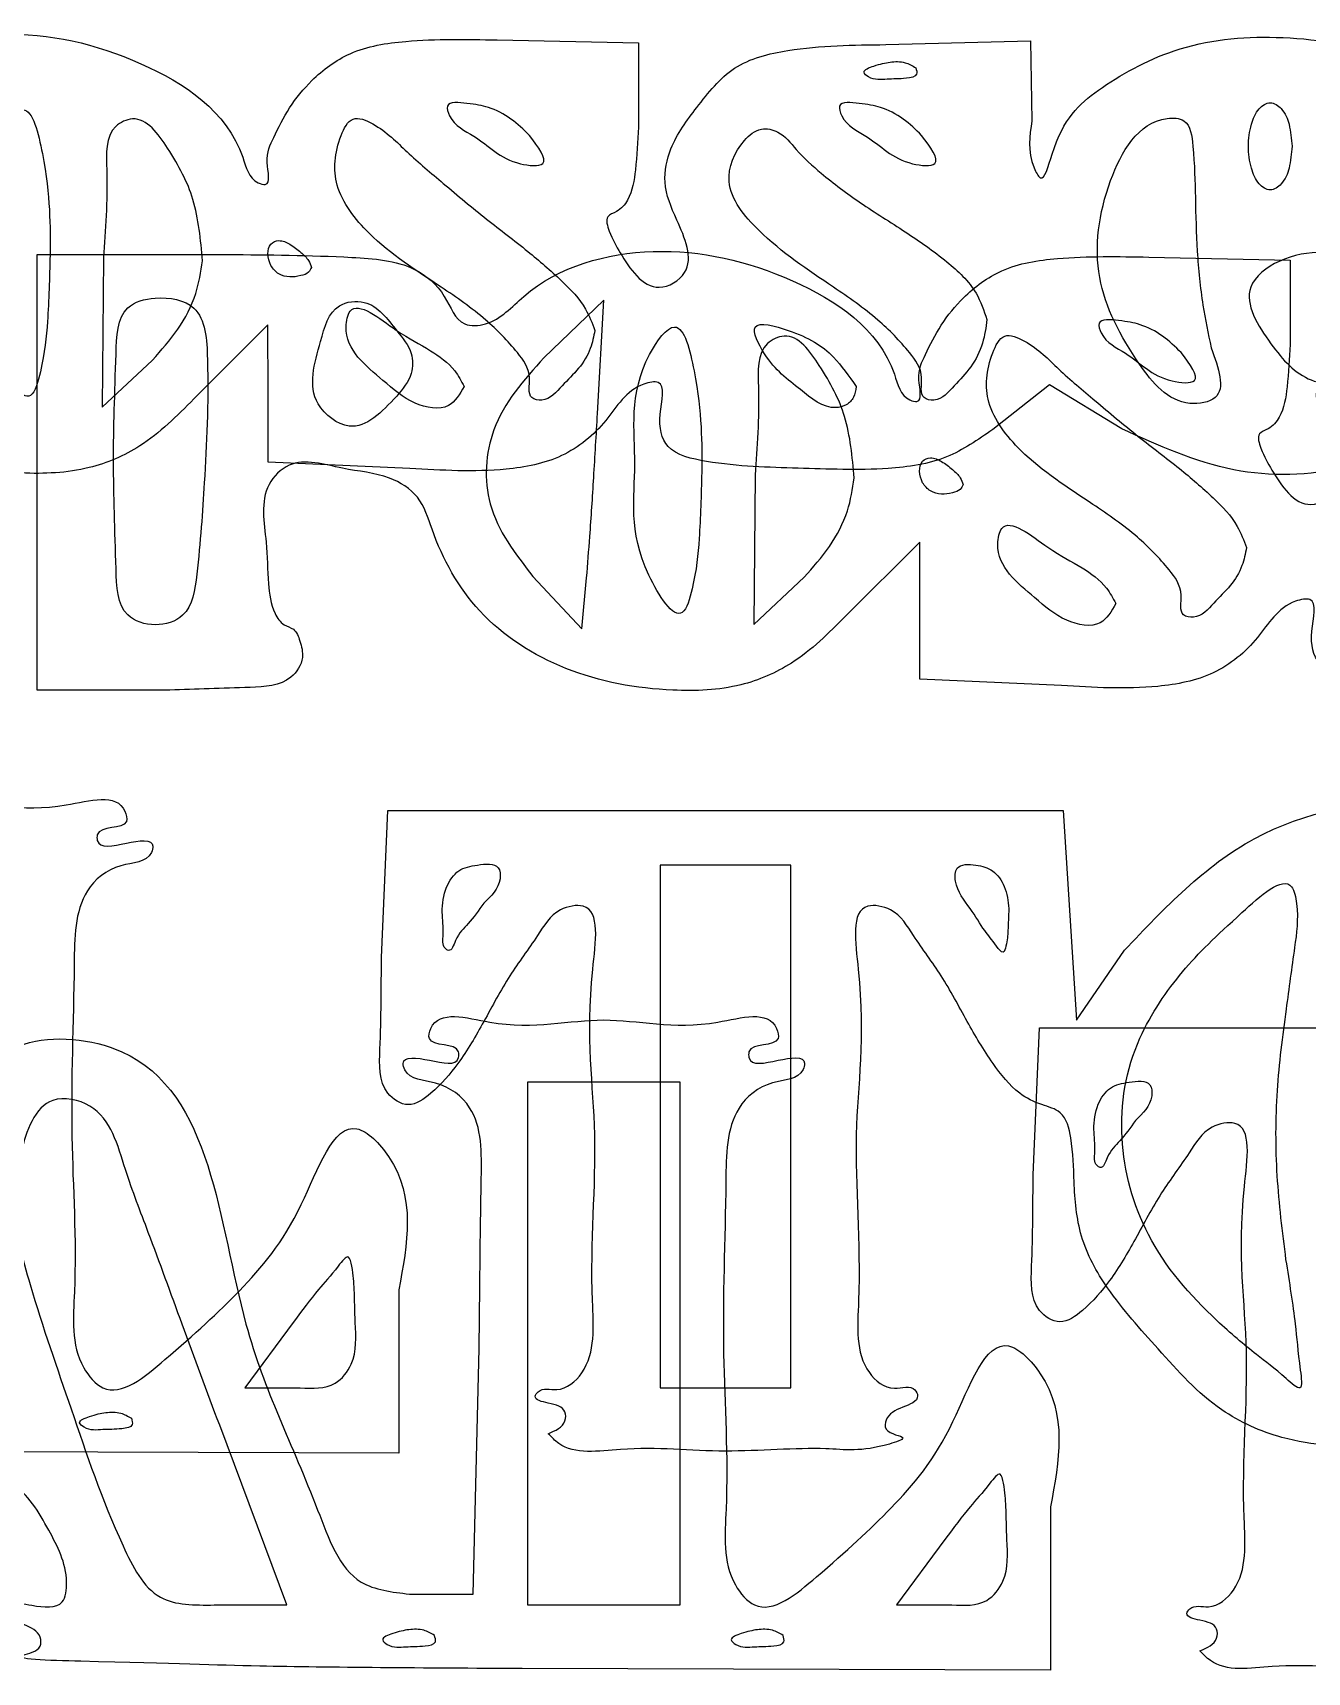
# Model space of a CAD drawing. Extents: x 0.12 to 3.45, y 0.56 to 2.39.
# Drawn here: x 0.6822 to 0.8772, y 0.7152 to 0.9661 of the extents above; entities that cross this region are included whole.
import ezdxf

# ---------------------------------------------------------------- set-up
doc = ezdxf.new("R2010")
doc.units = 0
doc.layers.get('0').update_dxf_attribs({"linetype": 'CONTINUOUS'})

msp = doc.modelspace()

# ---------------------------------------------------------------- linework, layer by layer
at = {"color": 7}
for p, q in [((0.753254, 0.965024), (0.774882, 0.964555)), ((0.774882, 0.964555), (0.774882, 0.951651)), ((0.812741, 0.964303), (0.834882, 0.964857)), ((0.834882, 0.964857), (0.835093, 0.952635)), ((0.817313, 0.960762), (0.817313, 0.960762)), ((0.758215, 0.950419), (0.758215, 0.950414)), ((0.818215, 0.950419), (0.818215, 0.950414)), ((0.874882, 0.948748), (0.874882, 0.948748)), ((0.682916, 0.89885), (0.682916, 0.932183)), ((0.682916, 0.932183), (0.712055, 0.932182)), ((0.684881, 0.932081), (0.684881, 0.932081)), ((0.693028, 0.931682), (0.692841, 0.9088)), ((0.708215, 0.931214), (0.708215, 0.931214)), ((0.852956, 0.93179), (0.874583, 0.931321)), ((0.874583, 0.931321), (0.874583, 0.918417)), ((0.724882, 0.930218), (0.724882, 0.930218)), ((0.769583, 0.925175), (0.760416, 0.916388)), ((0.768631, 0.907844), (0.769583, 0.925175)), ((0.718216, 0.921414), (0.706883, 0.91008)), ((0.71822, 0.910914), (0.718216, 0.921414)), ((0.828215, 0.922217), (0.828215, 0.922217)), ((0.768215, 0.920569), (0.768215, 0.920569)), ((0.692841, 0.9088), (0.700528, 0.916022)), ((0.857917, 0.917186), (0.857916, 0.91718)), ((0.862507, 0.917914), (0.862507, 0.917914)), ((0.718223, 0.900414), (0.71822, 0.910914)), ((0.748215, 0.911995), (0.748215, 0.911995)), ((0.808215, 0.911964), (0.808215, 0.911964)), ((0.837798, 0.912236), (0.829099, 0.905394)), ((0.84884, 0.905504), (0.837798, 0.912236)), ((0.737916, 0.910514), (0.737916, 0.910514)), ((0.768631, 0.907844), (0.768631, 0.907844)), ((0.682916, 0.865517), (0.682916, 0.89885)), ((0.682916, 0.89885), (0.682916, 0.89885)), ((0.739911, 0.899454), (0.718223, 0.900414)), ((0.784583, 0.898847), (0.784583, 0.898847)), ((0.79273, 0.898448), (0.792543, 0.875566)), ((0.708465, 0.897249), (0.708465, 0.897249)), ((0.807916, 0.89798), (0.807916, 0.89798)), ((0.824583, 0.896984), (0.824583, 0.896984)), ((0.817918, 0.88818), (0.806585, 0.876846)), ((0.817921, 0.87768), (0.817918, 0.88818)), ((0.867916, 0.887335), (0.867916, 0.887335)), ((0.75875, 0.882915), (0.76625, 0.874887)), ((0.76625, 0.874887), (0.766964, 0.8827)), ((0.792543, 0.875566), (0.80023, 0.882788)), ((0.847916, 0.878761), (0.847916, 0.878761)), ((0.817925, 0.86718), (0.817921, 0.87768)), ((0.839612, 0.86622), (0.817925, 0.86718)), ((0.703194, 0.865515), (0.682916, 0.865517)), ((0.735563, 0.824581), (0.736548, 0.847081)), ((0.736548, 0.847081), (0.788215, 0.847081)), ((0.788215, 0.847081), (0.839881, 0.847081)), ((0.839881, 0.847081), (0.840906, 0.831038)), ((0.788215, 0.838748), (0.778215, 0.838748)), ((0.778215, 0.838748), (0.778215, 0.798748)), ((0.798215, 0.838748), (0.788215, 0.838748)), ((0.798215, 0.798748), (0.798215, 0.838748)), ((0.751233, 0.832914), (0.751233, 0.832914)), ((0.831548, 0.832081), (0.831548, 0.832081)), ((0.840906, 0.831038), (0.84193, 0.814996)), ((0.84193, 0.814996), (0.849239, 0.8257)), ((0.835264, 0.791347), (0.83625, 0.813847)), ((0.83625, 0.813847), (0.887916, 0.813847)), ((0.769583, 0.805514), (0.757916, 0.805514)), ((0.757916, 0.805514), (0.757916, 0.765514)), ((0.78125, 0.805514), (0.769583, 0.805514)), ((0.78125, 0.765514), (0.78125, 0.805514)), ((0.778215, 0.798748), (0.778215, 0.758748)), ((0.798215, 0.758748), (0.798215, 0.798748)), ((0.798215, 0.798748), (0.798215, 0.798748)), ((0.850934, 0.79968), (0.850934, 0.79968)), ((0.873911, 0.778362), (0.873912, 0.778362)), ((0.738215, 0.773748), (0.738215, 0.748748)), ((0.722075, 0.768748), (0.714682, 0.758748)), ((0.731548, 0.768748), (0.731548, 0.768748)), ((0.757916, 0.765514), (0.757916, 0.725514)), ((0.78125, 0.725514), (0.78125, 0.765514)), ((0.78125, 0.765514), (0.78125, 0.765514)), ((0.749583, 0.72718), (0.750526, 0.764747)), ((0.714682, 0.758748), (0.723115, 0.758748)), ((0.778215, 0.758748), (0.788215, 0.758748)), ((0.788215, 0.758748), (0.798215, 0.758748)), ((0.697312, 0.754095), (0.697312, 0.754095)), ((0.721082, 0.725514), (0.710822, 0.753014)), ((0.710822, 0.753014), (0.710822, 0.753014)), ((0.761092, 0.751729), (0.761092, 0.751729)), ((0.738215, 0.748748), (0.657381, 0.749011)), ((0.837916, 0.740514), (0.837916, 0.715514)), ((0.821777, 0.735514), (0.814383, 0.725514)), ((0.83125, 0.735514), (0.83125, 0.735514)), ((0.709955, 0.725514), (0.721082, 0.725514)), ((0.739862, 0.72718), (0.749583, 0.72718)), ((0.757916, 0.725514), (0.769583, 0.725514)), ((0.769583, 0.725514), (0.78125, 0.725514)), ((0.814383, 0.725514), (0.822816, 0.725514)), ((0.74368, 0.720862), (0.74368, 0.720861)), ((0.797014, 0.720862), (0.797014, 0.720861)), ((0.860793, 0.718495), (0.860794, 0.718495)), ((0.837916, 0.715514), (0.757083, 0.715777))]:
    msp.add_line(p, q, dxfattribs=at)
for points, knots in [([(0.612353, 0.965415), (0.618611, 0.965368), (0.62809, 0.965297), (0.640205, 0.964396), (0.645713, 0.95971), (0.647512, 0.95426), (0.653486, 0.954668), (0.660457, 0.962955), (0.677995, 0.967719), (0.698758, 0.962818), (0.71331, 0.953225), (0.715296, 0.943482), (0.718826, 0.942499), (0.71761, 0.946985), (0.719176, 0.950349), (0.721433, 0.954815), (0.725145, 0.959367), (0.731005, 0.963736), (0.741081, 0.965247), (0.748615, 0.965109), (0.753254, 0.965024)], [0, 0, 0, 0, 0.019, 0.028782, 0.03491, 0.040151, 0.043336, 0.050538, 0.071484, 0.093284, 0.114439, 0.119023, 0.120135, 0.123477, 0.127454, 0.13258, 0.137961, 0.145129, 0.153844, 0.16781, 0.16781, 0.16781, 0.16781]), ([(0.774882, 0.951651), (0.774774, 0.949499), (0.774587, 0.945764), (0.773856, 0.941066), (0.77196, 0.938767), (0.769659, 0.938069), (0.770624, 0.935006), (0.772564, 0.931513), (0.77662, 0.925435), (0.784135, 0.929973), (0.780927, 0.937061), (0.778411, 0.942831), (0.779749, 0.94933), (0.783969, 0.954886), (0.789141, 0.961534), (0.799952, 0.964178), (0.807768, 0.964254), (0.812741, 0.964303)], [0, 0, 0, 0, 0.006516, 0.011306, 0.013755, 0.015267, 0.017468, 0.021226, 0.029161, 0.033656, 0.041772, 0.047841, 0.053051, 0.060492, 0.068827, 0.077413, 0.092428, 0.092428, 0.092428, 0.092428]), ([(0.835093, 0.952635), (0.834731, 0.950363), (0.834281, 0.947538), (0.836837, 0.942559), (0.839164, 0.952266), (0.844737, 0.957524), (0.857556, 0.964678), (0.872858, 0.966049), (0.88868, 0.963737), (0.901817, 0.954394), (0.905001, 0.94361), (0.905125, 0.934096), (0.896371, 0.931539), (0.886348, 0.931837), (0.875294, 0.933504), (0.866317, 0.926665), (0.871472, 0.918331), (0.87703, 0.912014), (0.88651, 0.912158), (0.891541, 0.917483), (0.894749, 0.922132), (0.897602, 0.924417), (0.901315, 0.926165), (0.906455, 0.922124), (0.902555, 0.914049), (0.896476, 0.905279), (0.882778, 0.898344), (0.865305, 0.898019), (0.854436, 0.90296), (0.84884, 0.905504)], [0, 0, 0, 0, 0.007214, 0.008969, 0.013033, 0.02508, 0.038135, 0.053882, 0.070904, 0.085354, 0.098842, 0.104692, 0.110153, 0.122655, 0.136318, 0.142192, 0.151382, 0.159681, 0.167455, 0.176251, 0.180543, 0.184385, 0.187221, 0.192105, 0.199218, 0.210041, 0.225357, 0.242551, 0.260802, 0.260802, 0.260802, 0.260802]), ([(0.817313, 0.960762), (0.816794, 0.961067), (0.815609, 0.961765), (0.8132, 0.961693), (0.811464, 0.961223), (0.808844, 0.960328), (0.810719, 0.958767), (0.813036, 0.959101), (0.815224, 0.959012), (0.817738, 0.959418), (0.817427, 0.9604), (0.817313, 0.960762)], [0, 0, 0, 0, 0.00179, 0.004087, 0.00664, 0.00844, 0.009426, 0.012287, 0.015233, 0.016926, 0.017914, 0.017914, 0.017914, 0.017914]), ([(0.684881, 0.932081), (0.684908, 0.936545), (0.684947, 0.943108), (0.681573, 0.957083), (0.673311, 0.945805), (0.675674, 0.932913), (0.673098, 0.921127), (0.681702, 0.907885), (0.683968, 0.91604), (0.684607, 0.922493), (0.684782, 0.928616), (0.684881, 0.932081)], [0, 0, 0, 0, 0.015584, 0.022908, 0.028589, 0.04554, 0.062665, 0.070318, 0.074234, 0.082015, 0.092151, 0.092151, 0.092151, 0.092151]), ([(0.758215, 0.950414), (0.75732, 0.951294), (0.75551, 0.953071), (0.752034, 0.954842), (0.749135, 0.955268), (0.74518, 0.955706), (0.746321, 0.951996), (0.751016, 0.950036), (0.754294, 0.946036), (0.761932, 0.945486), (0.759582, 0.948606), (0.758215, 0.950419)], [0, 0, 0, 0, 0.003781, 0.007645, 0.011006, 0.013998, 0.015504, 0.020334, 0.028628, 0.032046, 0.036794, 0.036794, 0.036794, 0.036794]), ([(0.818215, 0.950414), (0.81732, 0.951294), (0.81551, 0.953071), (0.812034, 0.954842), (0.809135, 0.955268), (0.80518, 0.955706), (0.806321, 0.951996), (0.811016, 0.950036), (0.814294, 0.946036), (0.821932, 0.945486), (0.819582, 0.948606), (0.818215, 0.950419)], [0, 0, 0, 0, 0.003781, 0.007645, 0.011006, 0.013998, 0.015504, 0.020334, 0.028628, 0.032046, 0.036793, 0.036793, 0.036793, 0.036793]), ([(0.874882, 0.948748), (0.874792, 0.94988), (0.874632, 0.951907), (0.873626, 0.954407), (0.871549, 0.955834), (0.869465, 0.954407), (0.868497, 0.951907), (0.868057, 0.948748), (0.868497, 0.945588), (0.869465, 0.943088), (0.871549, 0.941662), (0.873626, 0.943088), (0.874632, 0.945588), (0.874792, 0.947615), (0.874882, 0.948748)], [0, 0, 0, 0, 0.003389, 0.006067, 0.007978, 0.00989, 0.012567, 0.015956, 0.019345, 0.022023, 0.023935, 0.025846, 0.028524, 0.031913, 0.031913, 0.031913, 0.031913]), ([(0.708215, 0.931214), (0.707912, 0.934452), (0.707332, 0.940664), (0.703581, 0.947615), (0.699034, 0.954033), (0.693215, 0.951286), (0.693822, 0.942385), (0.693345, 0.935946), (0.693028, 0.931682)], [0, 0, 0, 0, 0.009506, 0.01824, 0.025255, 0.028045, 0.034882, 0.048293, 0.048293, 0.048293, 0.048293]), ([(0.768215, 0.920569), (0.767802, 0.921684), (0.766723, 0.924593), (0.76288, 0.928513), (0.757725, 0.932956), (0.751453, 0.937661), (0.745388, 0.942768), (0.739478, 0.947725), (0.735768, 0.951648), (0.730912, 0.953724), (0.728493, 0.948745), (0.727898, 0.942222), (0.734579, 0.933659), (0.743267, 0.928264), (0.751307, 0.922659), (0.75588, 0.91796), (0.758757, 0.914032), (0.75774, 0.9102), (0.761067, 0.909584), (0.76318, 0.912179), (0.765805, 0.914598), (0.767636, 0.917538), (0.768037, 0.919635), (0.768215, 0.920569)], [0, 0, 0, 0, 0.003539, 0.009235, 0.016087, 0.024077, 0.03267, 0.04001, 0.046804, 0.04991, 0.053029, 0.060618, 0.069452, 0.083238, 0.09169, 0.098646, 0.102935, 0.105982, 0.107523, 0.11132, 0.115001, 0.11854, 0.121378, 0.121378, 0.121378, 0.121378]), ([(0.828215, 0.922217), (0.827741, 0.923617), (0.826561, 0.927107), (0.821804, 0.931492), (0.815679, 0.935777), (0.808961, 0.939875), (0.803373, 0.944097), (0.79924, 0.947768), (0.796863, 0.951028), (0.793395, 0.951749), (0.789975, 0.948943), (0.787379, 0.942468), (0.794573, 0.933917), (0.803049, 0.928365), (0.811316, 0.922662), (0.815878, 0.917959), (0.818757, 0.914033), (0.81774, 0.910199), (0.821065, 0.909587), (0.823242, 0.912197), (0.825923, 0.914894), (0.827697, 0.918458), (0.828049, 0.921009), (0.828215, 0.922217)], [0, 0, 0, 0, 0.004383, 0.010922, 0.018778, 0.026967, 0.034475, 0.03973, 0.043617, 0.046168, 0.049303, 0.055989, 0.064697, 0.079081, 0.087534, 0.094489, 0.098779, 0.101825, 0.103367, 0.107164, 0.111013, 0.115073, 0.118722, 0.118722, 0.118722, 0.118722]), ([(0.862507, 0.917914), (0.862056, 0.92008), (0.861039, 0.924958), (0.860297, 0.932602), (0.860086, 0.940928), (0.859964, 0.9471), (0.859259, 0.953016), (0.851752, 0.953292), (0.845834, 0.942676), (0.843969, 0.928522), (0.850133, 0.916759), (0.856717, 0.908589), (0.865344, 0.910095), (0.863636, 0.914803), (0.862507, 0.917914)], [0, 0, 0, 0, 0.006627, 0.014923, 0.023136, 0.031049, 0.035147, 0.03774, 0.050579, 0.065483, 0.080076, 0.089862, 0.093793, 0.10145, 0.10145, 0.10145, 0.10145]), ([(0.706883, 0.91008), (0.704285, 0.907473), (0.699681, 0.902853), (0.69032, 0.898841), (0.678321, 0.898372), (0.66404, 0.900947), (0.650239, 0.909708), (0.644378, 0.920325), (0.641978, 0.928595), (0.636467, 0.93195), (0.629773, 0.932379), (0.622647, 0.934764), (0.617003, 0.929131), (0.618396, 0.922104), (0.618441, 0.91563), (0.619013, 0.911183), (0.620652, 0.908658), (0.622722, 0.908202), (0.623491, 0.906079), (0.624153, 0.903437), (0.621626, 0.899376), (0.61357, 0.899105), (0.607485, 0.89889), (0.603493, 0.898749)], [0, 0, 0, 0, 0.010952, 0.019409, 0.029812, 0.046535, 0.062393, 0.076844, 0.08224, 0.087394, 0.094755, 0.102938, 0.107196, 0.116, 0.122391, 0.127048, 0.129278, 0.130836, 0.132891, 0.135438, 0.138933, 0.145371, 0.15766, 0.15766, 0.15766, 0.15766]), ([(0.724882, 0.930218), (0.72475, 0.930571), (0.724412, 0.931475), (0.723139, 0.932609), (0.721702, 0.933737), (0.720049, 0.934533), (0.718413, 0.933869), (0.718084, 0.932152), (0.718522, 0.930466), (0.719778, 0.92908), (0.721545, 0.928626), (0.723079, 0.928887), (0.724429, 0.929265), (0.724753, 0.929946), (0.724882, 0.930218)], [0, 0, 0, 0, 0.00112, 0.002864, 0.004951, 0.006719, 0.008028, 0.009592, 0.011428, 0.013172, 0.014919, 0.01661, 0.017919, 0.018789, 0.018789, 0.018789, 0.018789]), ([(0.700528, 0.916022), (0.701882, 0.917546), (0.70459, 0.920597), (0.707359, 0.925807), (0.707947, 0.929522), (0.708215, 0.931214)], [0, 0, 0, 0, 0.006112, 0.012229, 0.017344, 0.017344, 0.017344, 0.017344]), ([(0.712055, 0.932182), (0.718312, 0.932135), (0.727792, 0.932063), (0.739907, 0.931162), (0.745414, 0.926476), (0.747214, 0.921026), (0.753188, 0.921434), (0.760159, 0.929721), (0.777697, 0.934485), (0.798459, 0.929584), (0.813011, 0.919991), (0.814997, 0.910248), (0.818527, 0.909265), (0.817311, 0.913751), (0.818877, 0.917115), (0.821135, 0.921581), (0.824846, 0.926133), (0.830706, 0.930503), (0.840782, 0.932013), (0.848316, 0.931875), (0.852956, 0.93179)], [0, 0, 0, 0, 0.019, 0.028782, 0.03491, 0.040151, 0.043336, 0.050538, 0.071484, 0.093284, 0.114439, 0.119023, 0.120135, 0.123477, 0.127454, 0.13258, 0.137961, 0.145129, 0.153844, 0.16781, 0.16781, 0.16781, 0.16781]), ([(0.874583, 0.918417), (0.874475, 0.916265), (0.874288, 0.91253), (0.873558, 0.907832), (0.871661, 0.905533), (0.869361, 0.904836), (0.870325, 0.901772), (0.872265, 0.898279), (0.876322, 0.892201), (0.883836, 0.896739), (0.880629, 0.903827), (0.878113, 0.909597), (0.87945, 0.916096), (0.88367, 0.921652), (0.888843, 0.9283), (0.899653, 0.930944), (0.907469, 0.93102), (0.912442, 0.931069)], [0, 0, 0, 0, 0.006516, 0.011306, 0.013755, 0.015267, 0.017468, 0.021226, 0.029161, 0.033656, 0.041772, 0.047841, 0.053051, 0.060492, 0.068827, 0.077413, 0.092428, 0.092428, 0.092428, 0.092428]), ([(0.708465, 0.897249), (0.7088, 0.903222), (0.709278, 0.91175), (0.708566, 0.92467), (0.701505, 0.925997), (0.695192, 0.924229), (0.694857, 0.913204), (0.694386, 0.90054), (0.694878, 0.887754), (0.695165, 0.876892), (0.700964, 0.875002), (0.706472, 0.876764), (0.707765, 0.886122), (0.708182, 0.892751), (0.708465, 0.897249)], [0, 0, 0, 0, 0.01891, 0.027001, 0.033103, 0.037565, 0.044848, 0.061296, 0.077741, 0.085025, 0.089483, 0.093912, 0.100563, 0.114601, 0.114601, 0.114601, 0.114601]), ([(0.737916, 0.910514), (0.738826, 0.911594), (0.740408, 0.913471), (0.740413, 0.917567), (0.737343, 0.921063), (0.734283, 0.925504), (0.727803, 0.924665), (0.725978, 0.917646), (0.723659, 0.91006), (0.731731, 0.903938), (0.735609, 0.908061), (0.737916, 0.910514)], [0, 0, 0, 0, 0.00412, 0.007162, 0.011282, 0.017881, 0.021722, 0.027892, 0.037444, 0.043299, 0.051899, 0.051899, 0.051899, 0.051899]), ([(0.748215, 0.911995), (0.747787, 0.912816), (0.746609, 0.915073), (0.742622, 0.917902), (0.737936, 0.920136), (0.731013, 0.925984), (0.729339, 0.918088), (0.735069, 0.913697), (0.73997, 0.909207), (0.745955, 0.90801), (0.747543, 0.910811), (0.748215, 0.911995)], [0, 0, 0, 0, 0.002764, 0.007605, 0.013701, 0.02133, 0.023789, 0.033751, 0.039761, 0.044901, 0.048664, 0.048664, 0.048664, 0.048664]), ([(0.784583, 0.898847), (0.78461, 0.903312), (0.784649, 0.909874), (0.781274, 0.923849), (0.773012, 0.912571), (0.775376, 0.899679), (0.7728, 0.887893), (0.781403, 0.874651), (0.78367, 0.882806), (0.784309, 0.889259), (0.784484, 0.895382), (0.784583, 0.898847)], [0, 0, 0, 0, 0.015584, 0.022908, 0.028589, 0.04554, 0.062665, 0.070318, 0.074234, 0.082015, 0.092151, 0.092151, 0.092151, 0.092151]), ([(0.808215, 0.911964), (0.807092, 0.91358), (0.804389, 0.917471), (0.799738, 0.920184), (0.791202, 0.92254), (0.794923, 0.91506), (0.798989, 0.912184), (0.803591, 0.908246), (0.806747, 0.90905), (0.807963, 0.910298), (0.80813, 0.9114), (0.808215, 0.911964)], [0, 0, 0, 0, 0.005709, 0.013746, 0.018807, 0.023135, 0.030907, 0.036998, 0.038618, 0.040222, 0.041897, 0.041897, 0.041897, 0.041897]), ([(0.857916, 0.91718), (0.857021, 0.91806), (0.855211, 0.919837), (0.851735, 0.921608), (0.848836, 0.922034), (0.844882, 0.922472), (0.846022, 0.918762), (0.850717, 0.916802), (0.853995, 0.912802), (0.861634, 0.912252), (0.859283, 0.915372), (0.857917, 0.917186)], [0, 0, 0, 0, 0.003781, 0.007645, 0.011006, 0.013998, 0.015504, 0.020334, 0.028628, 0.032046, 0.036794, 0.036794, 0.036794, 0.036794]), ([(0.807916, 0.89798), (0.807614, 0.901218), (0.807034, 0.90743), (0.803283, 0.914381), (0.798736, 0.920799), (0.792916, 0.918052), (0.793524, 0.909151), (0.793046, 0.902712), (0.79273, 0.898448)], [0, 0, 0, 0, 0.009506, 0.01824, 0.025255, 0.028045, 0.034882, 0.048293, 0.048293, 0.048293, 0.048293]), ([(0.867916, 0.887335), (0.867503, 0.88845), (0.866424, 0.891359), (0.862581, 0.895279), (0.857426, 0.899722), (0.851155, 0.904427), (0.845089, 0.909534), (0.83918, 0.914491), (0.835469, 0.918414), (0.830614, 0.92049), (0.828195, 0.915511), (0.8276, 0.908988), (0.83428, 0.900425), (0.842969, 0.89503), (0.851008, 0.889425), (0.855581, 0.884726), (0.858459, 0.880798), (0.857441, 0.876966), (0.860768, 0.87635), (0.862882, 0.878945), (0.865507, 0.881364), (0.867338, 0.884304), (0.867738, 0.886402), (0.867916, 0.887335)], [0, 0, 0, 0, 0.003539, 0.009235, 0.016087, 0.024077, 0.03267, 0.04001, 0.046804, 0.04991, 0.053029, 0.060618, 0.069452, 0.083238, 0.09169, 0.098646, 0.102935, 0.105982, 0.107523, 0.11132, 0.115001, 0.11854, 0.121378, 0.121378, 0.121378, 0.121378]), ([(0.760416, 0.916388), (0.757372, 0.912977), (0.751752, 0.906681), (0.750949, 0.89296), (0.756042, 0.886402), (0.75875, 0.882915)], [0, 0, 0, 0, 0.013421, 0.02477, 0.037654, 0.037654, 0.037654, 0.037654]), ([(0.829099, 0.905394), (0.826825, 0.903816), (0.822017, 0.90048), (0.811512, 0.89899), (0.799077, 0.899561), (0.788287, 0.899717), (0.778809, 0.901841), (0.777706, 0.907287), (0.779348, 0.913208), (0.773252, 0.911977), (0.770232, 0.906309), (0.763399, 0.90072), (0.752627, 0.898676), (0.744813, 0.899154), (0.739911, 0.899454)], [0, 0, 0, 0, 0.008197, 0.017334, 0.031103, 0.045159, 0.051476, 0.056555, 0.061409, 0.063585, 0.071639, 0.080294, 0.08904, 0.103771, 0.103771, 0.103771, 0.103771]), ([(0.766964, 0.8827), (0.767132, 0.884804), (0.76754, 0.889915), (0.768079, 0.898298), (0.768442, 0.904577), (0.768631, 0.907844)], [0, 0, 0, 0, 0.00633, 0.015383, 0.0252, 0.0252, 0.0252, 0.0252]), ([(0.806585, 0.876846), (0.803987, 0.874239), (0.799383, 0.869619), (0.790022, 0.865607), (0.778023, 0.865138), (0.763741, 0.867713), (0.74994, 0.876474), (0.74408, 0.887091), (0.74168, 0.895361), (0.736168, 0.898716), (0.729475, 0.899145), (0.722348, 0.90153), (0.716704, 0.895897), (0.718097, 0.88887), (0.718142, 0.882396), (0.718715, 0.877949), (0.720354, 0.875424), (0.722424, 0.874968), (0.723192, 0.872845), (0.723855, 0.870203), (0.721327, 0.866142), (0.713271, 0.865871), (0.707187, 0.865656), (0.703194, 0.865515)], [0, 0, 0, 0, 0.010952, 0.019409, 0.029812, 0.046535, 0.062393, 0.076844, 0.08224, 0.087394, 0.094755, 0.102938, 0.107196, 0.116, 0.122391, 0.127048, 0.129278, 0.130836, 0.132891, 0.135438, 0.138933, 0.145371, 0.15766, 0.15766, 0.15766, 0.15766]), ([(0.824583, 0.896984), (0.824451, 0.897337), (0.824114, 0.898242), (0.82284, 0.899375), (0.821403, 0.900503), (0.819751, 0.901299), (0.818115, 0.900635), (0.817786, 0.898918), (0.818223, 0.897232), (0.81948, 0.895847), (0.821246, 0.895392), (0.822781, 0.895653), (0.824131, 0.896032), (0.824454, 0.896712), (0.824583, 0.896984)], [0, 0, 0, 0, 0.00112, 0.002864, 0.004951, 0.006719, 0.008028, 0.009592, 0.011428, 0.013172, 0.014919, 0.01661, 0.017919, 0.018789, 0.018789, 0.018789, 0.018789]), ([(0.80023, 0.882788), (0.801583, 0.884312), (0.804291, 0.887363), (0.80706, 0.892573), (0.807648, 0.896289), (0.807916, 0.89798)], [0, 0, 0, 0, 0.006112, 0.012229, 0.017344, 0.017344, 0.017344, 0.017344]), ([(0.847916, 0.878761), (0.847488, 0.879582), (0.846311, 0.881839), (0.842323, 0.884668), (0.837637, 0.886902), (0.830715, 0.89275), (0.82904, 0.884854), (0.834771, 0.880463), (0.839672, 0.875973), (0.845656, 0.874776), (0.847245, 0.877577), (0.847916, 0.878761)], [0, 0, 0, 0, 0.002764, 0.007605, 0.013701, 0.02133, 0.023789, 0.033751, 0.039761, 0.044901, 0.048664, 0.048664, 0.048664, 0.048664]), ([(0.928801, 0.87216), (0.926527, 0.870582), (0.921718, 0.867247), (0.911214, 0.865756), (0.898778, 0.866328), (0.887988, 0.866483), (0.878511, 0.868607), (0.877407, 0.874053), (0.879049, 0.879974), (0.872953, 0.878743), (0.869934, 0.873075), (0.8631, 0.867487), (0.852328, 0.865442), (0.844515, 0.86592), (0.839612, 0.86622)], [0, 0, 0, 0, 0.008197, 0.017334, 0.031103, 0.045158, 0.051476, 0.056555, 0.061409, 0.063585, 0.071639, 0.080294, 0.08904, 0.103771, 0.103771, 0.103771, 0.103771]), ([(0.650825, 0.797981), (0.6509, 0.806428), (0.651008, 0.818424), (0.651347, 0.834205), (0.644954, 0.839115), (0.639864, 0.839067), (0.638724, 0.84286), (0.643555, 0.842158), (0.64767, 0.841056), (0.647805, 0.845013), (0.642598, 0.843865), (0.644038, 0.850125), (0.656671, 0.84599), (0.669881, 0.849786), (0.683091, 0.84599), (0.695724, 0.850125), (0.697165, 0.843865), (0.691958, 0.845013), (0.692092, 0.841057), (0.696239, 0.84215), (0.701046, 0.842895), (0.700028, 0.839089), (0.694851, 0.839189), (0.688606, 0.833962), (0.688624, 0.818076), (0.687702, 0.798166), (0.689232, 0.777652), (0.687878, 0.763936), (0.694359, 0.756235), (0.704669, 0.764841), (0.714269, 0.7736), (0.72321, 0.784121), (0.729236, 0.802322), (0.741321, 0.790045), (0.739556, 0.780784), (0.738215, 0.773748)], [0, 0, 0, 0, 0.026061, 0.037013, 0.043436, 0.048576, 0.049582, 0.053635, 0.058099, 0.058958, 0.063845, 0.065425, 0.074487, 0.091933, 0.109379, 0.118441, 0.120021, 0.124908, 0.125766, 0.13023, 0.134329, 0.13531, 0.140414, 0.146836, 0.15817, 0.184613, 0.208371, 0.220073, 0.224319, 0.234741, 0.250278, 0.266517, 0.280883, 0.287342, 0.307786, 0.307786, 0.307786, 0.307786]), ([(0.849239, 0.8257), (0.855373, 0.832173), (0.867704, 0.845186), (0.895538, 0.850555), (0.919635, 0.844614), (0.937338, 0.832097), (0.946877, 0.81548), (0.948412, 0.798985), (0.948179, 0.785429), (0.944818, 0.775286), (0.936675, 0.765549), (0.925676, 0.754744), (0.907432, 0.748473), (0.889926, 0.749332), (0.87462, 0.750038), (0.862705, 0.755351), (0.854714, 0.764421), (0.846987, 0.772872), (0.84213, 0.781625), (0.841493, 0.789821), (0.841392, 0.79597), (0.840144, 0.801114), (0.836288, 0.802056), (0.832418, 0.803998), (0.828732, 0.808736), (0.825043, 0.814902), (0.821504, 0.821779), (0.817295, 0.827221), (0.814494, 0.83206), (0.807031, 0.833433), (0.810118, 0.814612), (0.807151, 0.798364), (0.8093, 0.777248), (0.807874, 0.762525), (0.813341, 0.757957), (0.816895, 0.759335), (0.818061, 0.756781), (0.814998, 0.755694), (0.81278, 0.754642), (0.812372, 0.751687), (0.816802, 0.751294), (0.80952, 0.748794), (0.80254, 0.749949), (0.787529, 0.748465), (0.774888, 0.750106), (0.764356, 0.748318), (0.761607, 0.751191), (0.761092, 0.751729)], [0, 0, 0, 0, 0.026193, 0.05265, 0.080338, 0.0988, 0.116202, 0.135906, 0.14774, 0.156727, 0.167273, 0.185486, 0.202298, 0.223271, 0.237782, 0.247916, 0.261379, 0.273505, 0.282392, 0.29078, 0.297499, 0.301682, 0.304744, 0.308542, 0.314685, 0.32221, 0.330271, 0.337714, 0.343001, 0.346505, 0.356298, 0.381579, 0.407031, 0.418121, 0.422629, 0.425795, 0.426778, 0.429638, 0.432858, 0.434235, 0.437128, 0.439383, 0.449154, 0.464486, 0.480561, 0.490053, 0.49224, 0.49224, 0.49224, 0.49224]), ([(0.751233, 0.832914), (0.752368, 0.833989), (0.75394, 0.835477), (0.753642, 0.839195), (0.750162, 0.838763), (0.747212, 0.838218), (0.745161, 0.835182), (0.744705, 0.831631), (0.74519, 0.828635), (0.744794, 0.826302), (0.746271, 0.825322), (0.747046, 0.828064), (0.749042, 0.829782), (0.750457, 0.831806), (0.751233, 0.832914)], [0, 0, 0, 0, 0.004482, 0.006203, 0.00938, 0.012393, 0.015505, 0.019407, 0.022857, 0.02498, 0.025537, 0.027388, 0.03063, 0.03456, 0.03456, 0.03456, 0.03456]), ([(0.831548, 0.832081), (0.83143, 0.833231), (0.83121, 0.835377), (0.829285, 0.838083), (0.826622, 0.838871), (0.82332, 0.838956), (0.823254, 0.835074), (0.825594, 0.83242), (0.8277, 0.828805), (0.829156, 0.827077), (0.830705, 0.824901), (0.83134, 0.826982), (0.831451, 0.82894), (0.831512, 0.830926), (0.831548, 0.832081)], [0, 0, 0, 0, 0.00345, 0.006435, 0.00914, 0.012042, 0.014033, 0.018798, 0.022821, 0.025821, 0.02718, 0.028192, 0.030607, 0.033967, 0.033967, 0.033967, 0.033967]), ([(0.873911, 0.778362), (0.873379, 0.782632), (0.872307, 0.791216), (0.872319, 0.804109), (0.873824, 0.815654), (0.875158, 0.825324), (0.876, 0.831221), (0.874564, 0.838174), (0.864725, 0.82921), (0.858379, 0.823315), (0.850137, 0.811474), (0.847728, 0.797027), (0.852136, 0.781075), (0.860924, 0.770981), (0.869115, 0.763988), (0.872689, 0.761421), (0.87668, 0.757668), (0.875796, 0.763808), (0.875422, 0.768997), (0.874469, 0.774906), (0.873911, 0.778362)], [0, 0, 0, 0, 0.012906, 0.025945, 0.038478, 0.047996, 0.054727, 0.057402, 0.065954, 0.078807, 0.09087, 0.106367, 0.121722, 0.138582, 0.146512, 0.152364, 0.154886, 0.157574, 0.164664, 0.174651, 0.174651, 0.174651, 0.174651]), ([(0.761092, 0.751729), (0.762201, 0.752196), (0.763784, 0.752862), (0.76381, 0.755791), (0.761556, 0.756329), (0.758635, 0.756933), (0.75998, 0.758927), (0.763145, 0.75783), (0.768551, 0.762551), (0.767133, 0.777162), (0.769276, 0.798398), (0.766312, 0.81461), (0.769398, 0.833433), (0.761935, 0.83206), (0.759134, 0.827222), (0.754925, 0.821769), (0.751389, 0.814939), (0.747671, 0.808589), (0.743952, 0.804319), (0.739822, 0.801258), (0.735032, 0.804379), (0.735538, 0.813273), (0.735553, 0.82004), (0.735563, 0.824581)], [0, 0, 0, 0, 0.00322, 0.004597, 0.00749, 0.009732, 0.010528, 0.013394, 0.017983, 0.02915, 0.054579, 0.07986, 0.089654, 0.093157, 0.098444, 0.105887, 0.113948, 0.121485, 0.127664, 0.13153, 0.135079, 0.14194, 0.155941, 0.155941, 0.155941, 0.155941]), ([(0.750526, 0.764747), (0.750602, 0.773194), (0.75071, 0.78519), (0.751048, 0.800971), (0.744655, 0.805881), (0.739565, 0.805833), (0.738425, 0.809626), (0.743256, 0.808924), (0.747372, 0.807822), (0.747506, 0.811779), (0.742299, 0.810631), (0.74374, 0.816891), (0.756373, 0.812756), (0.769583, 0.816552), (0.782793, 0.812756), (0.795426, 0.816891), (0.796866, 0.810631), (0.791659, 0.811779), (0.791793, 0.807823), (0.79594, 0.808916), (0.800748, 0.809661), (0.799729, 0.805855), (0.794553, 0.805955), (0.788308, 0.800729), (0.788326, 0.784842), (0.787403, 0.764932), (0.788933, 0.744418), (0.78758, 0.730702), (0.794061, 0.723001), (0.804371, 0.731607), (0.81397, 0.740366), (0.822912, 0.750887), (0.828937, 0.769088), (0.841022, 0.756811), (0.839257, 0.747551), (0.837916, 0.740514)], [0, 0, 0, 0, 0.026061, 0.037013, 0.043436, 0.048576, 0.049582, 0.053635, 0.058099, 0.058958, 0.063845, 0.065425, 0.074487, 0.091933, 0.109379, 0.118441, 0.120021, 0.124908, 0.125766, 0.13023, 0.134329, 0.13531, 0.140414, 0.146836, 0.15817, 0.184613, 0.208371, 0.220073, 0.224319, 0.234741, 0.250278, 0.266517, 0.280883, 0.287342, 0.307786, 0.307786, 0.307786, 0.307786]), ([(0.948941, 0.792466), (0.955075, 0.798939), (0.967405, 0.811952), (0.995239, 0.817321), (1.019337, 0.81138), (1.03704, 0.798864), (1.046578, 0.782246), (1.048114, 0.765751), (1.04788, 0.752195), (1.044519, 0.742053), (1.036377, 0.732316), (1.025378, 0.72151), (1.007134, 0.715239), (0.989627, 0.716098), (0.974321, 0.716804), (0.962407, 0.722117), (0.954415, 0.731188), (0.946688, 0.739638), (0.941831, 0.748391), (0.941195, 0.756587), (0.941093, 0.762737), (0.939846, 0.76788), (0.93599, 0.768823), (0.932119, 0.770764), (0.928434, 0.775502), (0.924745, 0.781668), (0.921205, 0.788546), (0.916997, 0.793987), (0.914196, 0.798826), (0.906733, 0.800199), (0.909819, 0.781379), (0.906852, 0.76513), (0.909002, 0.744015), (0.907576, 0.729291), (0.913042, 0.724723), (0.916597, 0.726101), (0.917762, 0.723548), (0.914699, 0.72246), (0.912482, 0.721409), (0.912073, 0.718453), (0.916503, 0.71806), (0.909222, 0.71556), (0.902241, 0.716715), (0.88723, 0.715231), (0.874589, 0.716872), (0.864058, 0.715084), (0.861308, 0.717957), (0.860793, 0.718495)], [0, 0, 0, 0, 0.026193, 0.05265, 0.080338, 0.0988, 0.116202, 0.135906, 0.14774, 0.156727, 0.167273, 0.185486, 0.202298, 0.223271, 0.237782, 0.247916, 0.261379, 0.273505, 0.282392, 0.29078, 0.297499, 0.301682, 0.304744, 0.308542, 0.314685, 0.32221, 0.330271, 0.337714, 0.343001, 0.346505, 0.356298, 0.381579, 0.407031, 0.418121, 0.422629, 0.425795, 0.426778, 0.429638, 0.432858, 0.434235, 0.437128, 0.439383, 0.449154, 0.464486, 0.480561, 0.490053, 0.49224, 0.49224, 0.49224, 0.49224]), ([(0.637242, 0.793013), (0.637381, 0.788707), (0.637584, 0.782447), (0.637412, 0.773321), (0.631972, 0.771611), (0.627502, 0.773859), (0.623279, 0.778114), (0.618848, 0.785731), (0.611958, 0.795082), (0.603201, 0.801403), (0.590872, 0.808769), (0.58741, 0.794124), (0.586758, 0.786401), (0.58324, 0.771541), (0.592166, 0.773448), (0.595741, 0.778893), (0.597892, 0.784522), (0.598271, 0.789071), (0.600164, 0.791461), (0.603306, 0.792758), (0.607599, 0.789264), (0.607349, 0.779776), (0.608294, 0.767365), (0.607338, 0.754606), (0.607597, 0.745639), (0.603592, 0.741436), (0.600206, 0.743356), (0.598, 0.746191), (0.596602, 0.750235), (0.595187, 0.754457), (0.592712, 0.757826), (0.589988, 0.760412), (0.585216, 0.760278), (0.584835, 0.75225), (0.584633, 0.743524), (0.584113, 0.734027), (0.586442, 0.725446), (0.595404, 0.725224), (0.60546, 0.729274), (0.616733, 0.739376), (0.62444, 0.749269), (0.628538, 0.764922), (0.640009, 0.756951), (0.637281, 0.745728), (0.638333, 0.735385), (0.638607, 0.729431), (0.641395, 0.72336), (0.650452, 0.733033), (0.654648, 0.747702), (0.667555, 0.773953), (0.668512, 0.814274), (0.709472, 0.810563), (0.71123, 0.770427), (0.72371, 0.746789), (0.729983, 0.728331), (0.737189, 0.727492), (0.739862, 0.72718)], [0, 0, 0, 0, 0.013532, 0.019673, 0.023774, 0.028042, 0.034117, 0.041546, 0.054567, 0.06757, 0.077628, 0.086245, 0.101603, 0.111304, 0.115728, 0.123211, 0.130469, 0.133695, 0.136573, 0.139233, 0.142921, 0.150664, 0.16604, 0.181031, 0.188949, 0.192513, 0.195342, 0.199068, 0.203403, 0.208004, 0.212364, 0.215848, 0.218984, 0.224103, 0.235298, 0.247617, 0.253068, 0.258603, 0.270894, 0.286356, 0.301584, 0.313517, 0.319269, 0.334605, 0.343848, 0.350518, 0.353431, 0.360574, 0.376676, 0.406958, 0.449318, 0.464314, 0.510124, 0.54062, 0.553504, 0.561106, 0.561106, 0.561106, 0.561106]), ([(0.850934, 0.79968), (0.85207, 0.800755), (0.853641, 0.802243), (0.853343, 0.805961), (0.849863, 0.805529), (0.846913, 0.804984), (0.844862, 0.801948), (0.844406, 0.798397), (0.844892, 0.795401), (0.844495, 0.793068), (0.845973, 0.792088), (0.846747, 0.79483), (0.848744, 0.796548), (0.850159, 0.798572), (0.850934, 0.79968)], [0, 0, 0, 0, 0.004482, 0.006203, 0.00938, 0.012393, 0.015505, 0.019407, 0.022857, 0.02498, 0.025537, 0.027388, 0.03063, 0.03456, 0.03456, 0.03456, 0.03456]), ([(0.710822, 0.753014), (0.708901, 0.758149), (0.705233, 0.767957), (0.700487, 0.781174), (0.696172, 0.792119), (0.693693, 0.80197), (0.683286, 0.804056), (0.680106, 0.794765), (0.678886, 0.785333), (0.682384, 0.771874), (0.688465, 0.754652), (0.693686, 0.738879), (0.700518, 0.725415), (0.706982, 0.725483), (0.709955, 0.725514)], [0, 0, 0, 0, 0.016482, 0.031476, 0.041736, 0.052819, 0.058546, 0.067962, 0.076133, 0.088384, 0.108419, 0.130827, 0.14055, 0.148833, 0.148833, 0.148833, 0.148833]), ([(0.860794, 0.718495), (0.861902, 0.718962), (0.863485, 0.719629), (0.863512, 0.722558), (0.861258, 0.723095), (0.858336, 0.723699), (0.859682, 0.725693), (0.862847, 0.724596), (0.868253, 0.729317), (0.866834, 0.743928), (0.868978, 0.765164), (0.866014, 0.781376), (0.8691, 0.800199), (0.861636, 0.798826), (0.858836, 0.793989), (0.854626, 0.788535), (0.851091, 0.781705), (0.847373, 0.775355), (0.843654, 0.771085), (0.839523, 0.768024), (0.834734, 0.771145), (0.835239, 0.780039), (0.835254, 0.786806), (0.835264, 0.791347)], [0, 0, 0, 0, 0.00322, 0.004597, 0.00749, 0.009732, 0.010528, 0.013394, 0.017983, 0.02915, 0.054579, 0.07986, 0.089654, 0.093157, 0.098444, 0.105887, 0.113948, 0.121485, 0.127664, 0.13153, 0.135079, 0.14194, 0.155941, 0.155941, 0.155941, 0.155941]), ([(0.731548, 0.768748), (0.731508, 0.770485), (0.73144, 0.773467), (0.731281, 0.776354), (0.730571, 0.779534), (0.72811, 0.776155), (0.725679, 0.773651), (0.72339, 0.770537), (0.722075, 0.768748)], [0, 0, 0, 0, 0.005039, 0.008651, 0.010118, 0.012177, 0.016877, 0.023227, 0.023227, 0.023227, 0.023227]), ([(0.723115, 0.758748), (0.725036, 0.75866), (0.728319, 0.75851), (0.731892, 0.763056), (0.73168, 0.766559), (0.731548, 0.768748)], [0, 0, 0, 0, 0.00541, 0.009244, 0.015632, 0.015632, 0.015632, 0.015632]), ([(0.697312, 0.754095), (0.696793, 0.754401), (0.695608, 0.755099), (0.693199, 0.755027), (0.691464, 0.754557), (0.688843, 0.753662), (0.690718, 0.752101), (0.693035, 0.752435), (0.695224, 0.752346), (0.697738, 0.752752), (0.697427, 0.753734), (0.697312, 0.754095)], [0, 0, 0, 0, 0.00179, 0.004087, 0.00664, 0.00844, 0.009426, 0.012288, 0.015233, 0.016926, 0.017914, 0.017914, 0.017914, 0.017914]), ([(0.757083, 0.715777), (0.742277, 0.71586), (0.717348, 0.716), (0.703015, 0.716578), (0.676886, 0.717219), (0.683641, 0.718479), (0.683407, 0.721397), (0.681117, 0.722458), (0.678065, 0.723563), (0.679247, 0.726072), (0.682622, 0.725256), (0.687119, 0.724825), (0.687784, 0.73118), (0.684638, 0.737077), (0.680199, 0.745002), (0.670264, 0.746143), (0.664406, 0.739268), (0.661285, 0.732999), (0.661634, 0.726157), (0.666387, 0.724986), (0.669921, 0.726084), (0.671099, 0.723556), (0.668047, 0.72246), (0.665766, 0.721397), (0.665508, 0.718479), (0.671645, 0.717386), (0.650295, 0.716379), (0.638054, 0.716189), (0.603186, 0.715535), (0.574209, 0.71645), (0.552466, 0.715642), (0.542978, 0.717961), (0.540793, 0.718495)], [0, 0, 0, 0, 0.040095, 0.067513, 0.076352, 0.079245, 0.080622, 0.083842, 0.086702, 0.087687, 0.090852, 0.095522, 0.098627, 0.107044, 0.116266, 0.123948, 0.132726, 0.140983, 0.145514, 0.150421, 0.153586, 0.15457, 0.157429, 0.160649, 0.162026, 0.164919, 0.172057, 0.194985, 0.228784, 0.26349, 0.286016, 0.292754, 0.292754, 0.292754, 0.292754]), ([(0.83125, 0.735514), (0.83121, 0.737251), (0.831142, 0.740233), (0.830982, 0.74312), (0.830273, 0.7463), (0.827811, 0.742921), (0.82538, 0.740417), (0.823092, 0.737303), (0.821777, 0.735514)], [0, 0, 0, 0, 0.005039, 0.008651, 0.010118, 0.012177, 0.016877, 0.023227, 0.023227, 0.023227, 0.023227]), ([(0.822816, 0.725514), (0.824738, 0.725426), (0.828021, 0.725277), (0.831594, 0.729822), (0.831382, 0.733325), (0.83125, 0.735514)], [0, 0, 0, 0, 0.00541, 0.009244, 0.015632, 0.015632, 0.015632, 0.015632]), ([(0.74368, 0.720861), (0.743161, 0.721167), (0.741976, 0.721865), (0.739568, 0.721793), (0.737832, 0.721323), (0.735211, 0.720428), (0.737087, 0.718867), (0.739403, 0.719201), (0.741592, 0.719112), (0.744106, 0.719518), (0.743795, 0.7205), (0.74368, 0.720862)], [0, 0, 0, 0, 0.00179, 0.004087, 0.00664, 0.00844, 0.009426, 0.012288, 0.015233, 0.016926, 0.017914, 0.017914, 0.017914, 0.017914]), ([(0.797014, 0.720861), (0.796495, 0.721167), (0.79531, 0.721865), (0.792901, 0.721793), (0.791165, 0.721323), (0.788544, 0.720428), (0.79042, 0.718867), (0.792737, 0.719201), (0.794925, 0.719112), (0.797439, 0.719518), (0.797128, 0.7205), (0.797014, 0.720862)], [0, 0, 0, 0, 0.00179, 0.004087, 0.00664, 0.00844, 0.009426, 0.012288, 0.015233, 0.016926, 0.017914, 0.017914, 0.017914, 0.017914])]:
    msp.add_open_spline(points, degree=3, knots=knots, dxfattribs=at)

doc.saveas('drawing.dxf')
